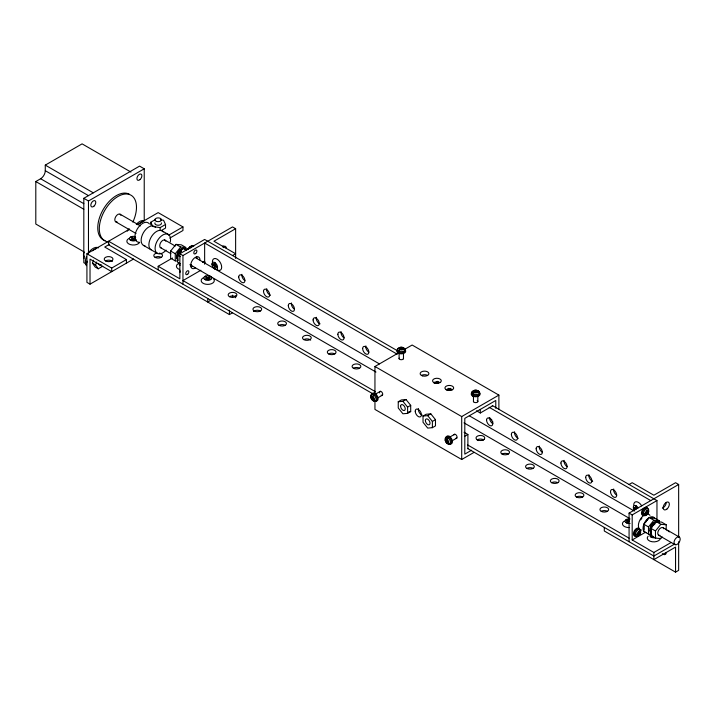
<?xml version="1.0" encoding="UTF-8"?>
<svg xmlns="http://www.w3.org/2000/svg" width="716" height="716" viewBox="0 0 716 716"><rect width="100%" height="100%" fill="white"/><g stroke="black" fill="none" stroke-linecap="round" stroke-linejoin="round"><path stroke-width="1.07" d="M178.221 260.436C173.916 256.337 179.403 246.197 185.363 248.837L183.054 248.3M176.861 258.619L177.863 259.389C177.022 255.585 179.045 251.522 182.115 249.293L180.888 248.989M651.453 533.653C647.148 529.563 652.634 519.413 658.595 522.053L656.286 521.517M650.092 531.836L651.095 532.606L650.969 529.607L649.967 528.945M371.935 394.597L371.962 394.301A4.386 2.533 60 0 1 375.363 393.648A4.386 2.533 60 0 1 378.057 398.749L377.95 399.609A4.386 2.533 60 0 1 374.951 400.539L373.403 400.951L372.714 400.441A3.786 2.184 60 0 1 370.727 396.306L370.825 395.563A3.786 2.184 60 0 1 372.714 394.471L374.101 395.268A3.786 2.184 60 0 1 376.079 399.394L375.99 400.146A3.786 2.184 60 0 1 374.101 401.237L372.204 399.886A2.327 1.343 60 0 1 370.986 397.353L371.04 396.888A2.327 1.343 60 0 1 372.204 396.216L373.054 396.709A2.327 1.343 60 0 1 374.28 399.251L374.217 399.707A2.327 1.343 60 0 1 373.054 400.378L372.633 396.395L374.951 393.379M405.086 350.026A4.386 2.533 0 0 1 404.388 353.077L403.484 353.48A4.386 2.533 0 0 1 398.194 353.077L399.635 349.56L402.938 347.654L404.567 348.406A3.786 2.184 0 0 1 403.967 351.046L403.18 351.386A3.786 2.184 0 0 1 399.394 351.386L398.015 350.589A3.786 2.184 0 0 1 398.615 347.949L399.394 347.609A3.786 2.184 0 0 1 403.18 347.609L404.298 348.656A4.251 2.452 0 0 1 404.298 352.129L403.412 352.514A4.251 2.452 0 0 1 397.917 351.887A4.251 2.452 0 0 1 398.284 348.656M472.542 396.002L473.992 392.484L477.295 390.578L478.923 391.33A3.786 2.184 0 0 1 478.315 393.97L477.536 394.319A3.786 2.184 0 0 1 473.75 394.319L472.363 393.523A3.786 2.184 0 0 1 472.963 390.882L473.75 390.533A3.786 2.184 0 0 1 477.536 390.533L478.324 390.873L478.744 392.422M180.074 270.72L180.074 272.322M371.255 395.116L371.174 395.671A4.251 2.452 60 0 0 371.282 396.628M445.343 440.277L445.397 439.821A2.327 1.343 60 0 1 446.56 439.15L447.411 439.642A2.327 1.343 60 0 1 448.628 442.175L448.574 442.64A2.327 1.343 60 0 1 447.411 443.311L446.56 442.819A2.327 1.343 60 0 1 445.343 440.277L448.628 442.175M446.211 438.103L446.319 437.234A4.386 2.533 60 0 1 449.711 436.572A4.386 2.533 60 0 1 452.405 441.674L452.306 442.542A4.386 2.533 60 0 1 449.308 443.464L447.76 443.875L447.07 443.365A3.786 2.184 60 0 1 445.084 439.239L445.173 438.487A3.786 2.184 60 0 1 447.07 437.395L448.449 438.201A3.786 2.184 60 0 1 450.436 442.327L450.346 443.07A3.786 2.184 60 0 1 448.449 444.162L446.99 443.132L446.99 439.32L449.308 436.312M102.755 266.209L98.262 268.804L95.165 267.014L92.462 263.175L93.617 260.194M98.262 268.804L95.559 264.965L96.714 261.984M657.655 521.785L654.155 523.468L651.39 527.925L650.37 527.334M177.416 261.072L175.268 260.884L170.623 258.199L170.623 251.039L175.984 244.371L181.354 244.845L185.999 247.53L180.638 247.047L175.984 244.371M175.268 260.884L175.268 253.724L180.638 247.047M180.378 263.828L177.595 262.217L177.595 255.066L182.956 248.389L188.326 248.873M651.721 534.387L648.499 534.1L643.854 531.415L643.854 524.255L649.215 517.587L653.869 520.264L659.23 520.747L659.23 522.787M648.499 534.1L648.499 526.94L653.869 520.264M662.175 536.928L660.841 538.602L655.471 538.119L650.826 535.443L650.826 528.283L656.187 521.606L661.557 522.089L666.202 524.774L666.202 529.885M655.471 538.119L655.471 530.968L660.841 524.291L666.202 524.774M651.023 533.876L650.388 534.351A3.947 2.282 0 0 0 650.388 536.633L651.837 537.465A3.947 2.282 0 0 0 655.784 537.465M189.928 246.939L189.507 247.253A2.327 1.343 -60 0 0 188.344 249.266M83.817 251.755L35.8 224.027L35.8 181.533L40.633 178.74A6.569 3.795 -60 0 0 45.278 170.694L45.278 165.11L82.089 143.862L130.939 172.073M86.609 264.311L83.817 262.7L83.817 198.305L139.584 166.112L144.229 168.797L144.229 220.976M83.817 198.305L88.471 200.99L144.229 168.797M133.579 259.013L90.019 284.163L86.922 282.373L86.922 253.759L129.578 229.129M137.204 224.726L158.173 212.616L182.956 226.927L182.956 230.507L169.755 238.124M109.575 244.254L104.733 247.047L126.419 259.568L126.419 263.148M150.781 224.905L150.781 222.22L155.282 219.624M130.285 240.012L132.666 238.634L132.666 240.424M131.01 240.433L133.391 239.055L135.772 240.433M134.116 240.424L134.116 238.634L135.7 237.721M152.759 226.48L160.133 227.616L165.53 224.502L163.552 220.242L160.393 219.749M161.037 230.677L165.53 228.073L165.53 224.502M86.922 253.759L111.705 268.07L126.419 259.568M168.663 235.179L182.956 226.927M158.173 269.851L158.173 266.28L172.475 258.02M158.173 266.28L179.859 278.801L179.859 253.759L204.642 239.448L397.416 350.742M179.859 253.759L182.956 255.549L232.53 226.927L235.627 228.717L235.627 258.431M235.627 228.717L213.941 241.238L235.627 253.759L232.53 255.549M200.874 270.245L182.956 280.582L375.533 391.768M213.592 263.73L212.043 264.625L214.424 265.994L215.972 265.108M204.633 279.365L207.022 277.987L207.022 279.777M210.128 276.188L207.747 277.566L205.358 276.188M205.358 279.777L207.747 278.408L210.128 279.777M208.463 279.777L208.463 277.987L210.853 276.609M211.515 299.87L207.747 302.054L207.747 298.474M372.633 393.675L108.608 241.238L108.608 244.818L229.433 314.575L232.53 312.785M374.951 394.006L374.951 366.494L398.785 352.728M404.504 349.426L412.13 345.022L498.882 395.107L498.882 409.418M375.721 393.988L380.366 391.303M377.914 397.783L382.559 395.098M398.248 401.739L401.345 399.949L406.017 399.537L410.698 405.346L410.698 411.584L407.601 413.374L402.92 413.785L398.248 407.968L398.248 401.739L402.92 401.318L406.017 399.537M407.601 413.374L407.601 407.135L410.698 405.346M447.142 389.146A2.327 1.343 0 0 0 447.375 389.468L450.221 388.323M423.031 416.05L426.127 414.26L430.808 413.839L435.48 419.657L435.48 425.886L432.383 427.676L427.703 428.096L423.031 422.279L423.031 416.05L427.703 415.629L430.808 413.839M432.383 427.676L432.383 421.447L435.48 419.657M374.951 366.494L461.704 416.569L498.882 395.107M476.48 410.796L480.293 412.998L492.68 405.838M450.069 436.912L454.723 434.236M452.261 440.707L456.906 438.031M464.8 436.25L467.897 434.46L467.897 448.771M482.199 440.51L484.106 439.409M471.575 450.221L464.8 454.132L464.8 418.359L495.776 400.477L495.776 408.299M374.951 400.611L374.951 409.418L461.704 459.502L474.09 452.351M629.078 484.49L632.183 482.709L653.869 495.221L675.555 482.709L678.652 484.49L678.652 537.331M629.078 541.735L629.078 513.112L678.652 484.49M629.078 513.112L632.183 514.902L656.966 500.591L656.966 520.192M625.918 522.555L628.308 521.176L625.918 519.807M626.643 522.975L629.024 521.597M632.183 514.902L632.183 539.945L645.528 532.239M650.71 536.866L652.294 535.944M651.426 537.286L653.019 536.365M632.183 539.945L653.869 552.466L671.026 542.558M674.839 543.936L653.869 556.037L467.467 448.422M604.295 527.423L604.295 531.003L675.555 572.138L678.652 570.348L678.652 541.735M398.884 348.397L399.161 348.271A4.251 2.452 0 0 1 400.19 348.021M473.231 391.33L473.518 391.196A4.251 2.452 0 0 1 474.547 390.954M472.542 392.422A4.386 2.533 0 0 0 472.166 395.751A4.386 2.533 0 0 0 477.832 396.404L478.744 396.002A4.386 2.533 0 0 0 479.434 392.95M644.033 515.117L643.774 515.243A4.386 2.533 -60 0 1 641.5 512.629A4.386 2.533 -60 0 1 644.57 507.742L645.376 507.402A4.386 2.533 -60 0 1 647.568 508.673M635.987 535.863L635.718 535.989A4.386 2.533 -60 0 1 633.454 533.375A4.386 2.533 -60 0 1 636.524 528.489L637.321 528.148A4.386 2.533 -60 0 1 639.209 528.73L639.513 529.419M399.644 347.654L400.128 347.439A2.327 1.343 0 0 1 402.455 347.439L403.305 347.931A2.327 1.343 0 0 1 402.938 349.551L402.455 349.766A2.327 1.343 0 0 1 400.128 349.766L399.277 349.274A2.327 1.343 0 0 1 399.644 347.654L402.938 349.551M451.644 389.146A2.327 1.343 0 0 1 451.035 389.755L450.561 389.96A2.327 1.343 0 0 1 448.225 389.96L447.742 389.755M474.001 390.578L474.475 390.372A2.327 1.343 0 0 1 476.802 390.372L477.662 390.855A2.327 1.343 0 0 1 477.286 392.484L476.802 392.699A2.327 1.343 0 0 1 474.475 392.699L473.625 392.207A2.327 1.343 0 0 1 474.001 390.578L477.286 392.484M646.897 510.768L647.318 510.58A2.327 1.343 -60 0 1 648.481 511.26L648.481 512.235A2.327 1.343 -60 0 1 646.897 514.562L646.467 514.75A2.327 1.343 -60 0 1 645.304 514.07L645.304 513.095A2.327 1.343 -60 0 1 646.897 510.768L646.897 514.562M645.349 515.243L644.57 515.574A4.251 2.452 -60 0 1 642.368 513.041A4.251 2.452 -60 0 1 645.349 508.297L646.127 507.966A4.251 2.452 -60 0 1 648.248 509.192M638.851 531.514L639.272 531.326A2.327 1.343 -60 0 1 640.435 531.997L640.435 532.981A2.327 1.343 -60 0 1 638.851 535.308L638.421 535.487A2.327 1.343 -60 0 1 637.258 534.816L637.258 533.832A2.327 1.343 -60 0 1 638.851 531.514L638.851 535.308M184.424 248.568L182.016 248.443M408.827 411.745L410.698 411.584M448.511 443.804L448.538 443.804A4.251 2.452 60 0 0 451.438 442.909L451.536 442.067A4.251 2.452 60 0 0 448.923 437.118A4.251 2.452 60 0 0 445.629 437.762L445.531 438.595A4.251 2.452 60 0 0 445.629 439.552M650.289 517.677L654.585 518.062L659.23 520.747M655.247 521.66L656.545 521.937M654.12 522.206L655.346 522.51M179.761 249.893L180.924 250.251L181.515 251.531M652.992 523.11L654.155 523.468L654.746 524.747M178.714 251.101L180.665 252.497M651.945 524.318L653.046 524.747M214.782 269.01L215.507 269.323A3.947 2.282 60 0 0 217.485 268.178L217.485 266.513A3.947 2.282 60 0 0 215.507 263.094L214.066 262.253A3.947 2.282 60 0 0 212.088 263.399L212.088 265.063A3.947 2.282 60 0 0 214.066 268.491L214.424 265.994M641.473 513.112L645.241 513.614L648.544 511.716L648.705 509.926A3.786 2.184 -60 0 0 646.817 508.834L646.118 509.13A3.786 2.184 -60 0 0 643.541 512.907L643.541 514.509A3.786 2.184 -60 0 0 645.429 515.601L646.118 515.305A3.786 2.184 -60 0 0 648.705 511.528L648.365 510.06M633.427 533.859L637.195 534.36L640.498 532.453L640.659 530.672A3.786 2.184 -60 0 0 638.762 529.58L638.072 529.876A3.786 2.184 -60 0 0 635.486 533.653L635.486 535.255A3.786 2.184 -60 0 0 637.383 536.347L638.072 536.051A3.786 2.184 -60 0 0 640.659 532.274L640.301 530.78A4.251 2.452 -60 0 0 638.072 528.712L637.294 529.043A4.251 2.452 -60 0 0 634.322 533.787A4.251 2.452 -60 0 0 636.524 536.32L637.294 535.989A4.251 2.452 -60 0 0 638.072 535.416M177.819 252.542L178.866 253.052M651.05 525.759L652.097 526.269M177.138 254.117L178.159 254.708M492.259 405.498L656.966 500.591M397.219 354.205L204.642 243.028L204.642 263.712M489.153 407.288L650.772 500.591M448.574 388.323L451.035 389.755M489.144 418.108L491.794 419.639M162.102 230.856L168.296 234.436M45.278 165.11L93.304 192.837M212.043 263.783L214.424 265.162L214.424 262.414M217.53 266.961L215.149 265.582L215.149 262.826M633.383 507.044L635.763 508.423L635.763 505.666M217.53 267.793L215.149 266.415L215.149 269.171M633.383 507.877L635.763 509.255M182.956 248.389L186.679 250.537M656.187 521.606L660.841 524.291M45.278 170.694L88.498 195.647M120.091 214.191L140.417 225.925M164.617 239.896L175.259 246.044M195.575 257.769L379.39 363.898M469.365 415.835L633.821 510.794M662.846 527.549L679.296 537.045A4.386 2.533 -60 0 1 677.9 543.829A4.386 2.533 -60 0 1 674.105 541.636A4.386 2.533 -60 0 1 679.296 537.045M170.623 251.039L175.268 253.724M177.595 255.066L180.378 256.677M643.854 524.255L648.499 526.94M650.826 528.283L655.471 530.968M115.706 221.781L136.04 233.514M160.241 247.485L170.882 253.634M190.232 264.804L375.972 372.043M464.013 422.87L629.445 518.384M658.469 535.138L674.911 544.634M40.633 178.74L83.853 203.693M208.463 277.987L210.853 279.365M629.024 520.765L626.643 519.386L626.643 521.176M204.633 276.609L207.022 277.987M35.8 181.533L83.817 209.251M131.01 236.844L133.391 238.222L135.36 236.665A3.947 2.282 0 0 0 131.413 236.665L129.972 237.497A3.947 2.282 0 0 0 129.972 239.779L131.413 240.612A3.947 2.282 0 0 0 135.36 240.612L136.496 240.012L134.116 238.634M130.285 237.256L132.666 238.634M143.406 245.355L157.341 253.401M464.084 432.258L467.897 434.46M476.749 439.57L478.521 440.591M467.467 444.851L629.078 538.155M370.986 397.353L374.28 399.251M92.462 263.175L95.559 264.965M176.736 255.728L177.738 256.391M649.868 530.475L650.862 531.2M176.637 257.259L177.631 257.984M639.621 530.279L640.301 530.78M180.164 265.287L179.537 264.813A3.947 2.282 0 0 1 179.537 262.539M657.163 521.776L657.816 522.403M427.703 415.629L432.383 421.447M402.92 401.318L407.601 407.135M150.781 222.22L152.365 225.621M83.468 255.335L83.521 254.055A3.947 2.282 -60 0 1 84.237 252.193M675.555 572.138L675.555 547.096L653.869 559.617L653.869 552.466M636.488 506.087L636.488 508.834M492.68 421.25L492.68 423.451M480.293 409.418L480.293 412.998M477.832 396.36L477.832 401.73M473.455 395.286L473.455 401.73M461.704 416.569L461.704 459.502M403.484 352.361L403.484 358.797M399.098 352.361L399.098 358.797M235.627 295.583L235.627 297.784M232.53 295.171L232.53 297.373M229.433 310.216L229.433 314.575M182.956 255.549L182.956 284.163M160.133 227.616L160.133 230.301M111.705 268.07L111.705 271.641L90.019 259.12L90.019 284.163M88.471 200.99L88.471 253.169M660.385 538.092A6.569 3.795 0 0 1 652.115 541.752A6.569 3.795 0 0 1 648.123 536.195M159.31 253.106A4.386 2.533 0 0 1 161.762 256.999A4.386 2.533 0 0 1 154.584 256.999A4.386 2.533 0 0 1 157.037 253.106M155.077 257.33A4.386 2.533 0 0 1 161.27 257.33M223.231 246.599A4.386 2.533 -60 0 1 226.328 248.389M223.132 245.74A4.386 2.533 -60 0 1 223.132 247.593M666.256 552.466A4.386 2.533 60 0 1 662.363 553.665M666.256 502.381A4.386 2.533 -60 0 1 662.363 508.092M667.061 530.654A4.386 2.533 -60 0 1 669.254 531.925M447.76 443.24A4.251 2.452 60 0 1 447.035 442.47M478.646 391.589A4.251 2.452 0 0 1 478.646 395.053L477.769 395.447A4.251 2.452 0 0 1 472.274 394.811A4.251 2.452 0 0 1 472.641 391.589M476.74 390.954A4.251 2.452 0 0 1 477.769 391.196M374.182 400.879A4.251 2.452 60 0 0 377.081 399.984L377.189 399.143A4.251 2.452 60 0 0 374.575 394.194A4.251 2.452 60 0 0 371.282 394.829M373.403 400.307A4.251 2.452 60 0 1 372.678 399.546M398.194 353.077A4.386 2.533 0 0 1 397.496 350.026M402.392 348.021A4.251 2.452 0 0 1 403.412 348.271M446.211 389.746A4.386 2.533 0 0 1 452.405 389.746M433.815 382.586A4.386 2.533 0 0 1 440.018 382.586M421.429 375.435A4.386 2.533 0 0 1 427.622 375.435M422.225 415.128A4.386 2.533 60 0 1 418.43 408.55M379.659 392.923A2.193 1.262 60 0 1 380.885 391.401A2.193 1.262 60 0 1 382.693 394.06A2.193 1.262 60 0 1 381.154 395.107M403.403 358.116A2.193 1.262 0 0 1 401.291 359.709A2.193 1.262 0 0 1 399.17 358.116M454.007 434.925A2.193 1.262 60 0 1 456.602 435.614A2.193 1.262 60 0 1 455.904 438.21M477.196 400.477A2.193 1.262 0 0 1 476.212 402.589A2.193 1.262 0 0 1 473.527 401.041M213.431 278.694A6.569 3.795 0 0 1 211.515 283.697A6.569 3.795 0 0 1 202.709 283.026A6.569 3.795 0 0 1 203.093 277.906M212.392 261.805A6.569 3.795 60 0 1 217.037 259.12A6.569 3.795 60 0 1 221.683 267.175A6.569 3.795 60 0 1 217.037 269.851M179.671 269.565A6.569 3.795 0 0 1 178.311 263.595M139.736 242.223A6.569 3.795 0 0 1 130.106 244.523A6.569 3.795 0 0 1 128.746 238.553M177.64 255.003A4.386 2.533 -60 0 1 177.953 253.965M660.036 535.362A4.386 2.533 -60 0 1 658.648 530.18A4.386 2.533 -60 0 1 663.83 528.793M646.118 532.722A8.762 5.057 -60 0 1 644.839 522.206A8.762 5.057 -60 0 1 654.585 518.062M136.309 224.305A10.955 6.328 -60 0 1 143.46 220.537M139.128 223.929A10.955 6.328 -60 0 1 143.137 221.62M86.403 265.69A10.955 6.328 -60 0 1 86.403 256.749M87.638 254.189A10.955 6.328 -60 0 1 98.593 247.861M86.922 262.718A10.955 6.328 -60 0 1 87.039 261.089M92.659 250.761A10.955 6.328 -60 0 1 96.669 248.452M629.024 527.576A6.569 3.795 0 0 1 622.956 525.231A6.569 3.795 0 0 1 624.379 521.096M630.053 523.387A3.947 2.282 0 0 1 627.055 523.154L625.605 522.322A3.947 2.282 0 0 1 625.605 520.04L627.055 519.207A3.947 2.282 0 0 1 630.053 518.975M195.352 268.07A6.569 3.795 -60 0 1 190.707 265.385A6.569 3.795 -60 0 1 195.352 257.33A6.569 3.795 -60 0 1 199.997 260.015M196.739 256.928A6.569 3.795 -60 0 1 196.9 258.225M192.255 266.28A6.569 3.795 -60 0 1 191.047 266.791M188.389 249.079A3.786 2.184 -60 0 1 190.009 246.698L190.707 246.197A3.786 2.184 -60 0 1 192.595 246.009M190.707 247.978A4.386 2.533 -60 0 1 191.449 247.19L192.255 246.599A4.386 2.533 -60 0 1 193.803 246.188M189.355 248.506A4.251 2.452 -60 0 1 190.698 246.832L191.476 246.259A4.251 2.452 -60 0 1 192.98 245.856M202.628 262.316A2.193 1.262 -60 0 1 204.633 261.617A2.193 1.262 -60 0 1 204.499 264.052M191.449 264.83A4.386 2.533 -60 0 1 190.062 264.705M647.667 514.07A8.762 5.057 -60 0 1 649.94 515.377M641.473 530.037A8.762 5.057 -60 0 1 640.193 529.643M639.209 528.73A8.762 5.057 -60 0 1 644.57 514.902M647.953 512.003A4.251 2.452 -60 0 1 647.47 512.996M639.424 533.742A4.251 2.452 -60 0 1 638.797 534.655M640.739 519.843A7.67 4.43 -60 0 1 641.858 518.196M643.979 529.384A7.67 4.43 -60 0 1 643.979 526.144M645.385 522.528A7.67 4.43 -60 0 1 647.819 519.503M650.62 517.883A7.67 4.43 -60 0 1 653.055 518.098M161.333 222.864A3.285 1.897 0 0 1 158.155 225.254A3.285 1.897 0 0 1 154.987 222.864M105.503 260.91A4.386 2.533 0 0 0 112.833 259.774A4.386 2.533 0 0 0 107.472 256.677A4.386 2.533 0 0 0 105.503 260.91A4.386 2.533 0 0 1 112.403 261.438M117.093 221.906A4.386 2.533 -60 0 1 115.706 216.715A4.386 2.533 -60 0 1 120.888 215.328M108.608 241.936A26.286 15.179 -60 0 1 102.155 215.65A26.286 15.179 -60 0 1 128.37 194.206A26.286 15.179 -60 0 1 132.854 222.094M128.934 228.887A26.286 15.179 -60 0 1 127.197 231.205M105.037 240.648A26.286 15.179 -60 0 1 102.37 211.005A26.286 15.179 -60 0 1 129.498 194.322M270.505 295.234A4.386 2.533 60 0 1 266.71 288.664M244.917 280.582A4.386 2.533 60 0 1 241.927 274.353M253.518 311.514A4.386 2.533 0 0 1 260.409 310.995M303.781 339.617A4.386 2.533 0 0 0 311.111 338.48A4.386 2.533 0 0 0 305.75 335.383A4.386 2.533 0 0 0 303.781 339.617A4.386 2.533 0 0 1 310.672 340.136M328.572 353.919A4.386 2.533 0 0 0 335.902 352.791A4.386 2.533 0 0 0 330.532 349.694A4.386 2.533 0 0 0 328.572 353.919A4.386 2.533 0 0 1 334.766 353.919M229.433 296.684A4.386 2.533 0 0 0 236.763 295.547A4.386 2.533 0 0 0 231.393 292.45A4.386 2.533 0 0 0 229.433 296.684A4.386 2.533 0 0 1 235.627 296.684M278.998 325.306A4.386 2.533 0 0 0 286.328 324.169A4.386 2.533 0 0 0 280.967 321.072A4.386 2.533 0 0 0 278.998 325.306A4.386 2.533 0 0 1 285.192 325.306M477.277 439.776A4.386 2.533 0 0 0 484.607 438.64A4.386 2.533 0 0 0 479.237 435.543A4.386 2.533 0 0 0 477.277 439.776A4.386 2.533 0 0 1 483.47 439.776M320.079 323.856A4.386 2.533 60 0 1 316.284 317.286M294.491 309.205A4.386 2.533 60 0 1 291.493 302.975M344.056 337.827A4.386 2.533 60 0 1 341.067 331.589M368.847 352.129A4.386 2.533 60 0 1 365.849 345.9M353.355 368.23A4.386 2.533 0 0 0 360.685 367.093A4.386 2.533 0 0 0 355.315 363.996A4.386 2.533 0 0 0 353.355 368.23A4.386 2.533 0 0 1 359.548 368.23M492.769 423.675A4.386 2.533 60 0 1 489.771 417.446M526.842 468.398A4.386 2.533 0 0 0 534.172 467.262A4.386 2.533 0 0 0 528.811 464.165A4.386 2.533 0 0 0 526.842 468.398A4.386 2.533 0 0 1 533.044 468.398M502.059 454.087A4.386 2.533 0 0 0 509.389 452.951A4.386 2.533 0 0 0 504.028 449.854A4.386 2.533 0 0 0 502.059 454.087A4.386 2.533 0 0 1 508.253 454.087M551.633 482.709A4.386 2.533 0 0 0 558.963 481.573A4.386 2.533 0 0 0 553.593 478.476A4.386 2.533 0 0 0 551.633 482.709A4.386 2.533 0 0 1 557.827 482.709M542.334 452.297A4.386 2.533 60 0 1 539.345 446.068M518.357 438.326A4.386 2.533 60 0 1 514.562 431.757M567.117 466.608A4.386 2.533 60 0 1 564.127 460.379M592.705 481.259A4.386 2.533 60 0 1 588.91 474.681M616.691 495.221A4.386 2.533 60 0 1 613.693 488.992M576.416 497.011A4.386 2.533 0 0 0 583.746 495.884A4.386 2.533 0 0 0 578.376 492.787A4.386 2.533 0 0 0 576.416 497.011A4.386 2.533 0 0 1 582.609 497.011M601.198 511.322A4.386 2.533 0 0 0 608.528 510.186A4.386 2.533 0 0 0 603.167 507.089A4.386 2.533 0 0 0 601.198 511.322A4.386 2.533 0 0 1 607.392 511.322M437.557 381.315A3.786 2.184 0 0 1 436.581 382.299L435.793 382.639A3.786 2.184 0 0 1 433.905 382.935M438.138 381.888A4.386 2.533 0 0 1 438.138 383.194M438.004 382.281A4.251 2.452 0 0 1 436.912 383.382M138.815 242.276A10.955 6.328 -60 0 1 137.204 229.129A10.955 6.328 -60 0 1 149.393 223.947M145.008 245.848A10.955 6.328 -60 0 1 143.406 232.709A10.955 6.328 -60 0 1 155.587 227.527M151.148 249.83A10.955 6.328 -60 0 1 151.908 235.967A10.955 6.328 -60 0 1 163.329 232.002M166.094 250.135A10.955 6.328 -60 0 1 155.238 250.108A10.955 6.328 -60 0 1 163.042 234.848A10.955 6.328 -60 0 1 170.301 241.919M161.27 247.915A4.386 2.533 -60 0 1 160.939 242.169A4.386 2.533 -60 0 1 165.817 241.265M100.956 264.526A3.285 1.897 -60 0 1 98.719 263.837M633.732 505.066A6.569 3.795 60 0 1 636.596 501.764A6.569 3.795 60 0 1 641.661 505.845M634.725 511.036A3.947 2.282 60 0 1 633.427 508.324L633.427 506.651A3.947 2.282 60 0 1 635.396 505.514L636.846 506.346A3.947 2.282 60 0 1 638.099 507.904M100.858 264.473A3.285 1.897 -60 0 1 98.611 263.783M84.237 256.758A3.947 2.282 -60 0 1 83.521 255.728M83.978 258.619A6.569 3.795 -60 0 1 83.978 255.836M204.955 276.376L204.32 276.841A3.947 2.282 0 0 0 204.32 279.124L205.769 279.965A3.947 2.282 0 0 0 209.716 279.965L211.166 279.124A3.947 2.282 0 0 0 211.166 276.841L209.716 276.009A3.947 2.282 0 0 0 205.769 276.009L204.955 276.376M667.061 508.951A4.386 2.533 -60 0 0 668.449 502.167A4.386 2.533 -60 0 0 663.267 506.758A4.386 2.533 -60 0 0 667.061 508.951M447.115 390.148A4.386 2.533 0 0 0 453.693 387.956A4.386 2.533 0 0 0 447.115 385.763A4.386 2.533 0 0 0 447.115 390.148M434.728 382.988A4.386 2.533 0 0 0 441.298 380.796A4.386 2.533 0 0 0 434.728 378.612A4.386 2.533 0 0 0 434.728 382.988M422.333 375.837A4.386 2.533 0 0 0 428.902 373.645A4.386 2.533 0 0 0 422.333 371.452A4.386 2.533 0 0 0 422.333 375.837M415.226 411.208A4.386 2.533 60 0 0 419.88 416.989A4.386 2.533 60 0 0 419.88 410.796A4.386 2.533 60 0 0 415.226 411.208M195.754 253.464A2.193 1.262 -60 0 0 196.444 250.072A2.193 1.262 -60 0 0 193.857 252.372A2.193 1.262 -60 0 0 195.754 253.464M187.699 274.21A2.193 1.262 -60 0 0 188.398 270.818A2.193 1.262 -60 0 0 185.802 273.118A2.193 1.262 -60 0 0 187.699 274.21M156.536 221.414A3.285 1.897 0 0 0 161.458 219.776A3.285 1.897 0 0 0 156.536 218.129A3.285 1.897 0 0 0 156.536 221.414M93.939 206.172A3.508 2.023 -60 0 0 95.049 200.749A3.508 2.023 -60 0 0 90.905 204.427A3.508 2.023 -60 0 0 93.939 206.172M140.041 179.564A3.508 2.023 -60 0 0 141.15 174.131A3.508 2.023 -60 0 0 137.007 177.81A3.508 2.023 -60 0 0 140.041 179.564M263.506 291.322A4.386 2.533 60 0 0 268.16 297.104A4.386 2.533 60 0 0 268.16 290.902A4.386 2.533 60 0 0 263.506 291.322M254.216 310.995A4.386 2.533 0 0 0 261.546 309.858A4.386 2.533 0 0 0 256.176 306.761A4.386 2.533 0 0 0 254.216 310.995M238.723 277.011A4.386 2.533 60 0 0 243.368 282.793A4.386 2.533 60 0 0 243.368 276.591A4.386 2.533 60 0 0 238.723 277.011M288.297 305.625A4.386 2.533 60 0 0 292.942 311.406A4.386 2.533 60 0 0 292.942 305.213A4.386 2.533 60 0 0 288.297 305.625M313.08 319.936A4.386 2.533 60 0 0 317.725 325.717A4.386 2.533 60 0 0 317.725 319.524A4.386 2.533 60 0 0 313.08 319.936M486.567 420.104A4.386 2.533 60 0 0 491.221 425.886A4.386 2.533 60 0 0 491.221 419.683A4.386 2.533 60 0 0 486.567 420.104M337.863 334.247A4.386 2.533 60 0 0 342.508 340.028A4.386 2.533 60 0 0 342.508 333.835A4.386 2.533 60 0 0 337.863 334.247M362.645 348.558A4.386 2.533 60 0 0 367.29 354.339A4.386 2.533 60 0 0 367.29 348.137A4.386 2.533 60 0 0 362.645 348.558M511.358 434.415A4.386 2.533 60 0 0 516.003 440.197A4.386 2.533 60 0 0 516.003 433.994A4.386 2.533 60 0 0 511.358 434.415M536.141 448.717A4.386 2.533 60 0 0 540.786 454.499A4.386 2.533 60 0 0 540.786 448.305A4.386 2.533 60 0 0 536.141 448.717M610.497 491.65A4.386 2.533 60 0 0 615.142 497.432A4.386 2.533 60 0 0 615.142 491.23A4.386 2.533 60 0 0 610.497 491.65M585.706 477.339A4.386 2.533 60 0 0 590.36 483.121A4.386 2.533 60 0 0 590.36 476.928A4.386 2.533 60 0 0 585.706 477.339M560.923 463.028A4.386 2.533 60 0 0 565.568 468.81A4.386 2.533 60 0 0 565.568 462.617A4.386 2.533 60 0 0 560.923 463.028M425.385 420.525A3.285 1.897 60 0 0 428.866 424.856A3.285 1.897 60 0 0 428.866 420.211A3.285 1.897 60 0 0 425.385 420.525M400.602 406.214A3.285 1.897 60 0 0 404.084 410.545A3.285 1.897 60 0 0 404.084 405.9A3.285 1.897 60 0 0 400.602 406.214"/></g></svg>
